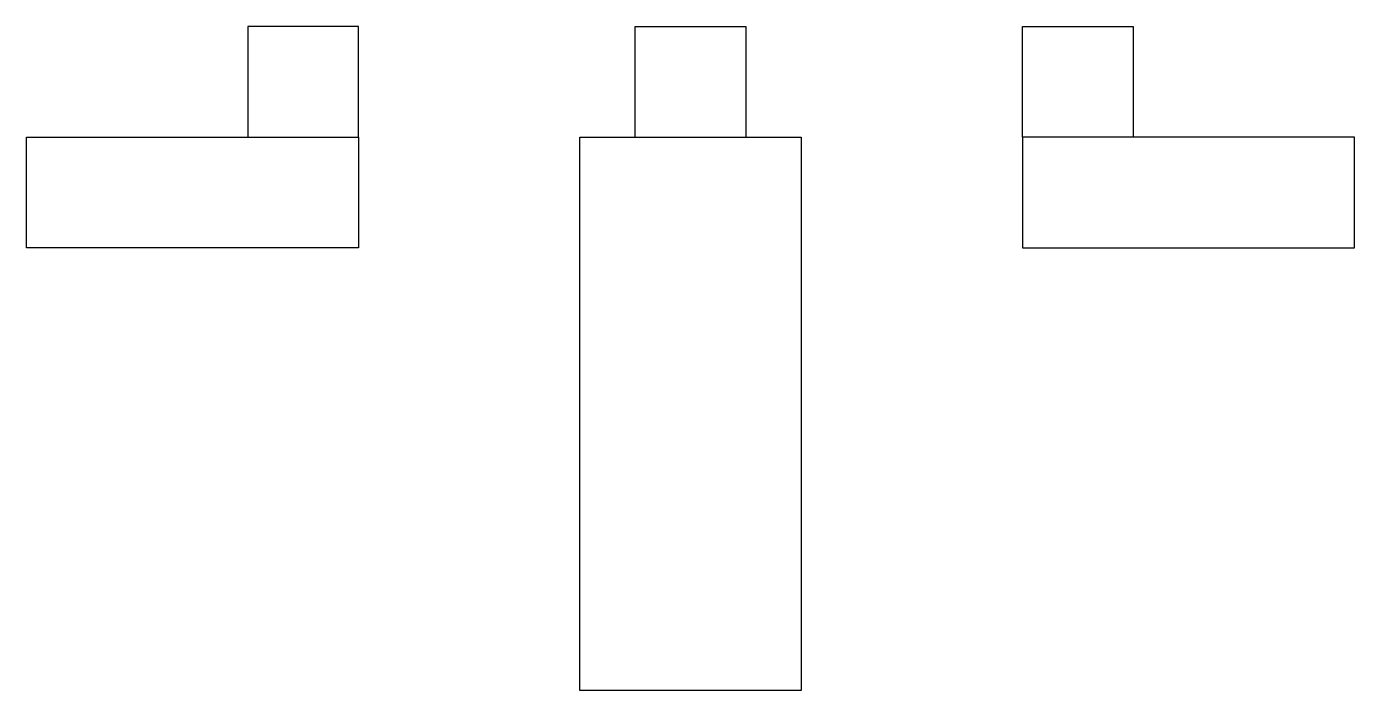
# Model space of a CAD drawing. Extents: x -6 to 6, y -6 to 0.
import ezdxf

# ---------------------------------------------------------------- set-up
doc = ezdxf.new("R2010")
doc.units = 0
doc.header["$MEASUREMENT"] = 0
doc.layers.get('0').update_dxf_attribs({"linetype": 'CONTINUOUS'})

msp = doc.modelspace()

# ---------------------------------------------------------------- linework, layer by layer
for p, q in [((-0.5, 0), (0.5, 0)), ((-0.5, -1), (-0.5, 0)), ((0.5, 0), (0.5, -1)), ((-6, -1), (-4, -1)), ((-6, -2), (-6, -1)), ((-3, -1), (-3, -2)), ((3, -1), (3, -2)), ((6, -1), (4, -1)), ((6, -2), (6, -1)), ((-3, -2), (-6, -2)), ((3, -2), (6, -2))]:
    msp.add_line(p, q)
for points in [[(-4, 0), (-4, -1), (-3, -1), (-3, 0)], [(4, 0), (4, -1), (3, -1), (3, 0)], [(-1, -6), (-1, -1), (1, -1), (1, -6)]]:
    msp.add_lwpolyline(points, close=True)

doc.saveas('drawing.dxf')
